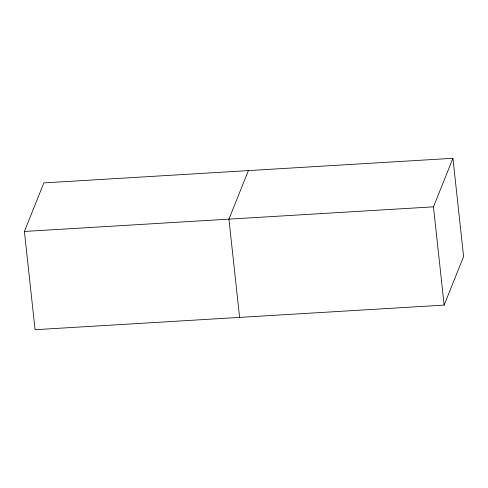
<?xml version="1.0" encoding="UTF-8"?>
<svg xmlns="http://www.w3.org/2000/svg" width="488" height="488" viewBox="0 0 488 488"><rect width="100%" height="100%" fill="white"/><g stroke="black" fill="none" stroke-linecap="round" stroke-linejoin="round"><path stroke-width="0.73" d="M24.4 231.446L43.859 182.902L452.925 158.295L463.6 256.554L444.141 305.098L35.075 329.705L24.4 231.446L433.466 206.839L452.925 158.295M248.392 170.599L228.933 219.142L239.608 317.401M433.466 206.839L444.141 305.098"/></g></svg>
